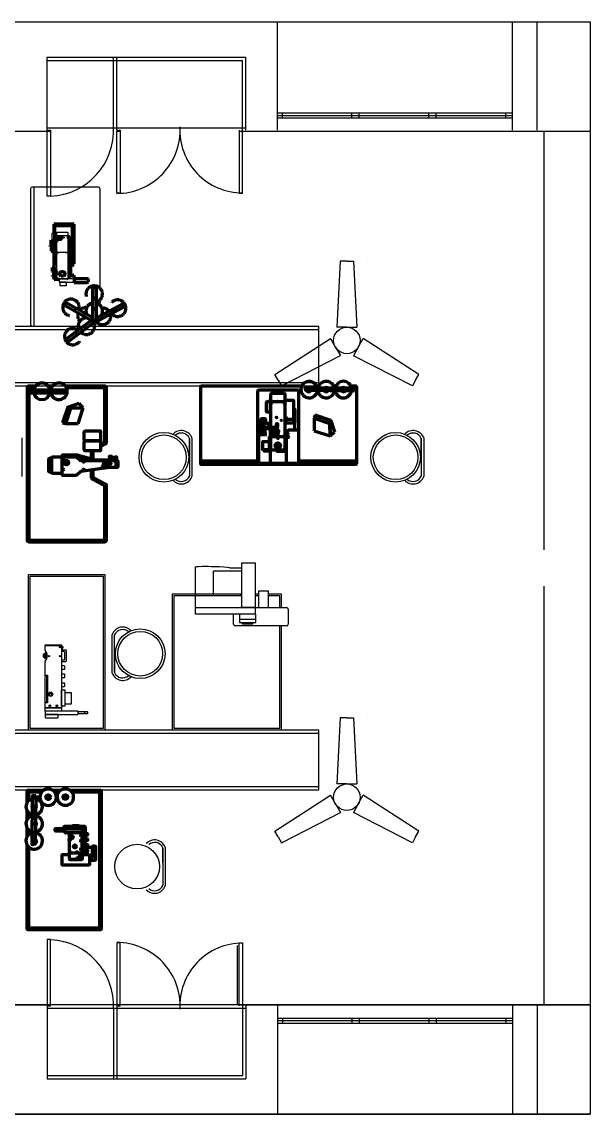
# Model space of a CAD drawing. Header units: inches. Extents: x 9 to 1504, y -309 to 662.
# Drawn here: x 619.5 to 791.2, y -309.1 to 20.9 of the extents above; entities that cross this region are included whole.
import ezdxf

# ---------------------------------------------------------------- set-up
doc = ezdxf.new("R2010")
doc.units = ezdxf.units.IN
doc.header["$MEASUREMENT"] = 0
doc.linetypes.add('ACAD_ISO02W100', pattern=[15, 12, -3])
for name, color, linetype in [('center table', 30, 'Continuous'), ('chairs', 100, 'Continuous'), ('fans', 210, 'Continuous'), ('machines', 21, 'Continuous'), ('outer wall', 10, 'Continuous')]:
    doc.layers.add(name, color=color, linetype=linetype)

# ---------------------------------------------------------------- blocks, each defined once
blk = doc.blocks.new('new block')
at = {"layer": 'machines'}
for p, q in [((277.31, 1505.91), (277.31, 1521.91)), ((277.81, 1522.41), (282.31, 1522.41)), ((282.81, 1521.91), (282.81, 1506.41)), ((263.81, 1512.4), (277.31, 1512.4)), ((263.81, 1508.4), (263.81, 1512.4)), ((277.31, 1512.4), (277.31, 1508.4)), ((279.31, 1512.63), (279.31, 1507.63)), ((281.81, 1512.63), (279.31, 1512.63)), ((280.81, 1507.63), (280.81, 1512.63)), ((281.81, 1507.63), (281.81, 1512.63)), ((277.31, 1508.4), (263.81, 1508.4)), ((265.39, 1508.4), (265.39, 1504.9)), ((266.32, 1508.4), (266.32, 1499.85)), ((273.2, 1508.4), (273.2, 1508.4)), ((273.2, 1508.4), (273.7, 1507.9)), ((273.7, 1507.9), (273.7, 1499.82)), ((273.7, 1507.9), (273.7, 1507.9)), ((279.31, 1507.63), (281.81, 1507.63)), ((282.31, 1505.91), (279.31, 1505.91)), ((273.7, 1499.85), (266.32, 1499.85)), ((277.31, 1494.4), (264.95, 1494.4))]:
    blk.add_line(p, q, dxfattribs=at)
for points in [[(272.31, 1516.41), (272.31, 1513.41), (277.31, 1513.41), (277.31, 1516.41)], [(279.31, 1512.4), (279.31, 1494.4), (277.31, 1494.4), (277.31, 1512.4)], [(281.81, 1511.63), (282.31, 1511.63), (282.31, 1508.63), (281.81, 1508.63)]]:
    blk.add_lwpolyline(points, close=True, dxfattribs=at)
for centre, start, end in [((277.81, 1521.91), 90, 180), ((282.31, 1521.91), 0, 90), ((282.31, 1506.41), 270, 0)]:
    blk.add_arc(centre, 0.5, start, end, dxfattribs=at)
blk.add_ellipse((265.55, 1495.68), major_axis=(0.12, -9.34), ratio=0.066477, start_param=3.20336, end_param=4.842634, dxfattribs=at)
blk = doc.blocks.new('*U30')
at = {"layer": 'fans'}
for p, q in [((-3.57, 10), (-4.57, -10)), ((-1.57, 10), (-3.57, 10)), ((-1.57, 10), (-1.57, 10)), ((-1.57, 10), (-1.57, 10)), ((-1.57, 10), (-1.57, 10)), ((-1.57, 10), (-1.57, 10)), ((-1.57, 10), (0.43, 10)), ((0.43, 10), (1.43, -10)), ((4.57, 10), (4.57, 10)), ((-1.57, -10), (-4.57, -10)), ((-1.57, -10), (1.43, -10))]:
    blk.add_line(p, q, dxfattribs=at)
blk = doc.blocks.new('*U31')
at = {"layer": 'fans', "color": 0, "linetype": 'ByBlock', "lineweight": -2, "transparency": 16777216}
blk.add_blockref('*U30', (1152.58, 51.52), dxfattribs=at)
for p, rotation in [((1138.1, 31.88), 120), ((1162.34, 29.16), 239.9999999999999)]:
    blk.add_blockref('*U30', p, dxfattribs=dict(at, rotation=rotation))
blk = doc.blocks.new('*U32')
at = {"layer": 'fans'}
for p, q in [((-3.57, 10), (-4.57, -10)), ((-1.57, 10), (-3.57, 10)), ((-1.57, 10), (-1.57, 10)), ((-1.57, 10), (-1.57, 10)), ((-1.57, 10), (-1.57, 10)), ((-1.57, 10), (-1.57, 10)), ((-1.57, 10), (0.43, 10)), ((0.43, 10), (1.43, -10)), ((4.57, 10), (4.57, 10)), ((-1.57, -10), (-4.57, -10)), ((-1.57, -10), (1.43, -10))]:
    blk.add_line(p, q, dxfattribs=at)
blk = doc.blocks.new('*U33')
at = {"layer": 'fans', "color": 0, "linetype": 'ByBlock', "lineweight": -2, "transparency": 16777216}
blk.add_blockref('*U32', (1152.58, 51.52), dxfattribs=at)
for p, rotation in [((1138.1, 31.88), 120), ((1162.34, 29.16), 239.9999999999999)]:
    blk.add_blockref('*U32', p, dxfattribs=dict(at, rotation=rotation))

msp = doc.modelspace()

# ---------------------------------------------------------------- linework, layer by layer
at = {"layer": 'center table'}
for p, q in [((709.19, -71.06), (136.19, -71.06)), ((709.19, -72.06), (136.19, -72.06)), ((709.19, -89.06), (709.19, -71.06)), ((136.19, -88.06), (709.19, -88.06)), ((136.19, -89.06), (709.19, -89.06)), ((709.19, -193.06), (136.19, -193.06)), ((709.19, -194.06), (136.19, -194.06)), ((709.19, -211.06), (709.19, -193.06)), ((136.19, -210.06), (709.19, -210.06)), ((136.19, -211.06), (709.19, -211.06))]:
    msp.add_line(p, q, dxfattribs=at)
at = {"layer": 'chairs', "linetype": 'ByBlock'}
for p, q in [((619.5, -104.76), (619.5, -116.44)), ((670.14, -109.32), (670.14, -104.9)), ((670.14, -104.9), (670.14, -116.29)), ((670.82, -104.76), (670.82, -116.44)), ((740.18, -109.32), (740.18, -104.9)), ((740.18, -104.9), (740.18, -116.29)), ((740.93, -104.76), (740.93, -116.44)), ((646.77, -175.8), (646.77, -164.12)), ((647.52, -175.65), (647.52, -164.27)), ((647.52, -171.24), (647.52, -175.65)), ((662.07, -233), (662.07, -228.58)), ((662.07, -228.58), (662.07, -239.97)), ((662.82, -228.43), (662.82, -240.11))]:
    msp.add_line(p, q, dxfattribs=at)
for centre, radius in [((662.4, -110.6), 7.5), ((662.4, -110.6), 6.75), ((732.43, -110.6), 7.5), ((732.43, -110.6), 6.75), ((655.26, -169.96), 7.5), ((655.26, -169.96), 6.75), ((654.33, -234.27), 6.75)]:
    msp.add_circle(centre, radius, dxfattribs=at)
for centre, radius, start, end in [((667.68, -105.97), 3.44, 20.7105, 136.9661), ((667.68, -105.97), 2.69, 23.4599, 131.5905), ((737.71, -105.97), 3.44, 20.7105, 136.9661), ((737.71, -105.97), 2.69, 23.4599, 131.5905), ((667.68, -115.22), 3.44, 223.0339, 339.2895), ((667.68, -115.22), 2.69, 228.4095, 336.5401), ((737.71, -115.22), 3.44, 223.0339, 339.2895), ((737.71, -115.22), 2.69, 228.4095, 336.5401), ((649.98, -165.34), 3.44, 43.0339, 159.2895), ((649.98, -165.34), 2.69, 48.4095, 156.5401), ((649.98, -174.58), 3.44, 200.7105, 316.9661), ((649.98, -174.58), 2.69, 203.4599, 311.5905), ((659.61, -229.65), 3.44, 20.7105, 136.9661), ((659.61, -229.65), 2.69, 23.4599, 131.5905), ((659.61, -238.9), 3.44, 223.0339, 339.2895), ((659.61, -238.9), 2.69, 228.4095, 336.5401)]:
    msp.add_arc(centre, radius, start, end, dxfattribs=at)
at = {"layer": 'fans'}
for p, q in [((714.97, -216.23), (714.84, -216.36)), ((720.67, -215.97), (720.74, -216.04))]:
    msp.add_line(p, q, dxfattribs=at)
for centre in [(717.69, -75.31), (717.69, -213.31)]:
    msp.add_circle(centre, 4, dxfattribs=at)
at = {"layer": 'machines'}
for p, q in [((622.11, -29.49), (622.11, -70.49)), ((642.61, -28.99), (622.61, -28.99)), ((623.11, -28.99), (623.11, -70.99)), ((643.11, -59.5), (643.11, -29.49)), ((629.98, -42.82), (629.98, -44.27)), ((633.38, -42.72), (630.08, -42.72)), ((628.39, -46.74), (628.39, -45.03)), ((628.39, -45.03), (629.39, -45.03)), ((628.39, -45.13), (629.39, -45.13)), ((629.39, -45.03), (629.39, -48.53)), ((629.98, -43.42), (629.98, -43.9)), ((633.48, -43.72), (629.98, -43.72)), ((629.98, -43.84), (629.98, -44.27)), ((629.98, -44.32), (629.98, -56.62)), ((629.98, -44.32), (629.98, -44.42)), ((631.4, -44.59), (629.98, -44.59)), ((629.98, -44.59), (631.26, -44.59)), ((629.98, -44.75), (631.14, -44.75)), ((631.14, -44.91), (629.98, -44.91)), ((629.98, -45.06), (631.4, -45.06)), ((631.14, -44.75), (631.14, -44.91)), ((633.48, -56.72), (633.48, -44.35)), ((633.59, -44.74), (633.59, -55.52)), ((633.69, -44.74), (633.69, -55.52)), ((633.79, -44.74), (633.79, -55.52)), ((628.39, -48.3), (628.39, -46.82)), ((629.39, -48.18), (628.39, -48.18)), ((633.48, -48.72), (629.98, -48.72)), ((630.08, -56.72), (633.48, -56.72)), ((643.11, -64.65), (643.11, -63.05)), ((622.61, -70.99), (636.51, -70.99)), ((641.51, -70.99), (642.61, -70.99)), ((643.11, -70.49), (643.11, -70.39)), ((697.94, -151.93), (694, -151.93)), ((697.44, -152.43), (694, -152.43)), ((697.44, -156.04), (697.44, -152.43)), ((697.94, -156.04), (697.94, -151.93)), ((631.5, -167.5), (626.53, -167.5)), ((631.53, -167.6), (626.53, -167.6)), ((631.78, -167.82), (631.51, -167.82)), ((631.98, -168.11), (631.98, -168.02)), ((626.08, -170.2), (625.97, -170.2)), ((625.97, -170.2), (625.97, -170.87)), ((625.97, -170.87), (626.08, -170.87)), ((626.24, -170.07), (626.09, -170.07)), ((626.09, -170.07), (626.09, -171.04)), ((626.09, -171.04), (626.24, -171.04)), ((626.46, -169.96), (626.24, -169.96)), ((626.24, -169.96), (626.24, -171.17)), ((626.24, -171.17), (626.47, -171.17)), ((627.04, -169.83), (626.47, -169.83)), ((626.47, -169.83), (626.47, -171.31)), ((626.47, -171.31), (627.08, -171.31)), ((626.52, -168.85), (626.52, -168.99)), ((626.52, -168.99), (626.52, -168.99)), ((626.67, -169.84), (626.67, -171.31)), ((631.51, -168.31), (631.78, -168.31)), ((632.75, -168.83), (631.51, -168.83)), ((632.27, -169.31), (631.51, -169.31)), ((632.47, -171.61), (632.47, -169.51)), ((632.95, -172.11), (632.95, -169.03)), ((631.52, -171.81), (632.27, -171.81)), ((631.53, -172.31), (632.75, -172.31)), ((626.53, -176.44), (626.9, -176.44)), ((626.89, -176.45), (627.23, -176.45)), ((626.9, -176.44), (626.9, -184.81)), ((627.23, -176.45), (627.23, -184.82)), ((626.9, -184.81), (626.52, -184.81)), ((627.23, -184.82), (626.61, -184.82)), ((684.69, -276.06), (684.69, -258.06))]:
    msp.add_line(p, q, dxfattribs=at)
at = {"layer": 'machines', "linetype": 'ACAD_ISO02W100', "lineweight": 100}
for p, q in [((629.57, -45.56), (629.57, -45.27)), ((629.58, -45.26), (629.98, -45.26)), ((629.98, -45.57), (629.58, -45.57)), ((633.99, -44.68), (633.99, -55.77)), ((628.75, -53.32), (629.15, -53.25)), ((628.75, -53.34), (629.15, -53.28)), ((628.75, -53.37), (629.15, -53.3)), ((628.75, -53.56), (628.75, -53.32)), ((628.75, -53.39), (629.15, -53.32)), ((628.75, -53.41), (629.15, -53.34)), ((628.75, -53.43), (629.15, -53.36)), ((628.75, -53.44), (629.15, -53.39)), ((629.15, -53.44), (628.75, -53.44)), ((628.75, -53.44), (629.15, -53.44)), ((628.75, -53.44), (629.15, -53.49)), ((629.15, -53.52), (628.75, -53.46)), ((629.15, -53.54), (628.75, -53.48)), ((629.15, -53.56), (628.75, -53.5)), ((629.15, -53.58), (628.75, -53.52)), ((629.15, -53.62), (628.75, -53.56)), ((628.75, -53.7), (629.15, -53.63)), ((628.75, -53.72), (629.15, -53.65)), ((628.75, -53.74), (629.15, -53.67)), ((628.75, -53.76), (629.15, -53.69)), ((628.75, -53.93), (628.75, -53.7)), ((628.75, -53.78), (629.15, -53.71)), ((628.75, -53.8), (629.15, -53.73)), ((628.75, -53.81), (629.15, -53.76)), ((629.15, -53.81), (628.75, -53.81)), ((628.75, -53.81), (629.15, -53.81)), ((628.75, -53.81), (629.15, -53.86)), ((629.15, -53.89), (628.75, -53.83)), ((629.15, -53.91), (628.75, -53.85)), ((629.15, -53.93), (628.75, -53.87)), ((629.15, -53.96), (628.75, -53.89)), ((629.15, -54), (628.75, -53.93)), ((628.75, -54.07), (629.15, -54)), ((628.75, -54.09), (629.15, -54.02)), ((628.75, -54.11), (629.15, -54.04)), ((628.75, -54.13), (629.15, -54.06)), ((628.75, -54.3), (628.75, -54.07)), ((628.75, -54.15), (629.15, -54.08)), ((628.75, -54.17), (629.15, -54.1)), ((628.75, -54.19), (629.15, -54.14)), ((629.15, -54.19), (628.75, -54.19)), ((628.75, -54.19), (629.15, -54.19)), ((628.75, -54.19), (629.15, -54.23)), ((629.15, -54.27), (628.75, -54.2)), ((629.15, -54.29), (628.75, -54.22)), ((629.15, -54.31), (628.75, -54.24)), ((629.15, -54.33), (628.75, -54.26)), ((629.15, -54.37), (628.75, -54.3)), ((628.75, -54.45), (629.15, -54.38)), ((628.75, -54.47), (629.15, -54.4)), ((628.75, -54.49), (629.15, -54.42)), ((628.75, -54.51), (629.15, -54.44)), ((628.75, -54.68), (628.75, -54.45)), ((628.75, -54.53), (629.15, -54.46)), ((628.75, -54.55), (629.15, -54.48)), ((628.75, -54.57), (629.15, -54.52)), ((629.15, -54.57), (628.75, -54.57)), ((628.75, -54.57), (629.15, -54.57)), ((628.75, -54.57), (629.15, -54.61)), ((629.15, -54.65), (628.75, -54.58)), ((629.15, -54.67), (628.75, -54.6)), ((629.15, -54.69), (628.75, -54.62)), ((629.15, -54.71), (628.75, -54.64)), ((629.15, -54.75), (628.75, -54.68)), ((628.75, -55.68), (629.15, -55.61)), ((628.75, -55.7), (629.15, -55.63)), ((628.75, -55.72), (629.15, -55.65)), ((628.75, -55.74), (629.15, -55.67)), ((628.75, -55.91), (628.75, -55.68)), ((628.75, -55.76), (629.15, -55.69)), ((628.75, -55.78), (629.15, -55.71)), ((628.75, -55.79), (629.15, -55.75)), ((629.15, -55.79), (628.75, -55.79)), ((628.75, -55.79), (629.15, -55.79)), ((628.75, -55.79), (629.15, -55.84)), ((629.15, -55.88), (628.75, -55.81)), ((629.15, -55.9), (628.75, -55.83)), ((629.15, -55.92), (628.75, -55.85)), ((629.15, -55.94), (628.75, -55.87)), ((629.15, -55.98), (628.75, -55.91)), ((629.15, -53.6), (628.76, -53.54)), ((629.15, -53.98), (628.76, -53.91)), ((629.15, -54.35), (628.76, -54.28)), ((629.15, -54.73), (628.76, -54.66)), ((629.15, -55.96), (628.76, -55.89)), ((629.15, -53.25), (629.15, -53.62)), ((629.15, -53.63), (629.15, -54)), ((629.15, -54), (629.15, -54.37)), ((629.15, -54.38), (629.15, -54.75)), ((629.15, -55.61), (629.15, -55.98)), ((629.64, -53.22), (629.64, -56.01))]:
    msp.add_line(p, q, dxfattribs=at)
at = {"layer": 'machines', "linetype": 'ByBlock', "lineweight": 100}
for p, q in [((621.56, -90.13), (621.56, -135.13)), ((623.3, -89.63), (622.06, -89.63)), ((628.46, -89.63), (627.81, -89.63)), ((644.06, -89.63), (633, -89.63)), ((644.56, -105.82), (644.56, -90.13)), ((673.43, -89.27), (673.43, -112.57)), ((704.01, -89.17), (673.53, -89.17)), ((690.72, -90.63), (690.72, -100.38)), ((702.97, -90.38), (690.97, -90.38)), ((694.6, -91.62), (694.6, -108.12)), ((698.85, -91.37), (694.85, -91.37)), ((699.1, -108.12), (699.1, -91.62)), ((703.22, -102.63), (703.22, -90.63)), ((709.17, -89.17), (708.6, -89.17)), ((714.33, -89.17), (713.75, -89.17)), ((720.58, -89.17), (718.94, -89.17)), ((720.68, -112.57), (720.68, -89.27)), ((633.35, -95.44), (636.78, -94.3)), ((638.03, -95.63), (634.3, -95.75)), ((634.3, -95.75), (638.03, -95.63)), ((636.49, -100.44), (638.03, -95.63)), ((638.03, -95.63), (636.78, -94.3)), ((699.1, -93.87), (694.6, -93.87)), ((708.13, -97.88), (707.83, -98.83)), ((707.83, -98.83), (707.83, -102.59)), ((631.78, -100.15), (632.74, -100.44)), ((632.74, -100.44), (636.49, -100.44)), ((694.6, -100.38), (690.72, -100.38)), ((690.72, -100.38), (690.72, -101.91)), ((690.72, -101.91), (690.72, -112.28)), ((690.97, -102.01), (690.97, -112.38)), ((691.07, -101.91), (691.72, -101.92)), ((692.57, -101.94), (694.47, -101.94)), ((694.47, -100.38), (694.47, -104.58)), ((695.44, -102), (695.44, -104.26)), ((696.12, -102), (695.45, -102)), ((696.12, -104.26), (696.12, -102)), ((699.1, -99.12), (701.6, -99.14)), ((701.85, -100.18), (701.85, -102.38)), ((712.64, -104.12), (712.52, -100.39)), ((712.52, -100.39), (712.64, -104.12)), ((712.84, -99.45), (713.97, -102.87)), ((694.6, -104.37), (699.1, -104.37)), ((695.18, -104.02), (695.1, -104.02)), ((695.18, -104.15), (695.1, -104.15)), ((695.19, -104.27), (695.21, -104.27)), ((695.44, -104.02), (695.22, -104.02)), ((695.44, -104.15), (695.22, -104.15)), ((695.45, -104.27), (695.78, -104.27)), ((695.45, -104.27), (696.12, -104.27)), ((696.35, -102.44), (696.35, -103.1)), ((696.96, -102.53), (696.35, -102.53)), ((696.96, -102.63), (696.35, -102.63)), ((696.96, -102.73), (696.35, -102.73)), ((696.96, -102.83), (696.35, -102.83)), ((696.96, -102.93), (696.35, -102.93)), ((696.96, -103.03), (696.35, -103.03)), ((696.95, -102.43), (696.36, -102.43)), ((696.36, -103.11), (696.95, -103.11)), ((696.96, -103.1), (696.96, -102.44)), ((699.47, -112.38), (699.47, -103.48)), ((699.59, -103.38), (699.57, -103.38)), ((699.84, -103.13), (699.84, -102.63)), ((702.97, -102.38), (700.09, -102.38)), ((703.22, -112.28), (703.22, -102.63)), ((707.83, -102.59), (712.64, -104.12)), ((712.64, -104.12), (713.97, -102.87)), ((640.56, -111.02), (640.56, -108.66)), ((641.06, -111.15), (641.06, -108.66)), ((643.28, -106.76), (644.28, -106.26)), ((694.01, -105.87), (694.01, -106.27)), ((694.01, -106.27), (694.26, -106.27)), ((694.6, -108.18), (694.26, -108.18)), ((694.47, -108.18), (694.47, -112.38)), ((694.85, -108.37), (698.85, -108.37)), ((696.62, -108.78), (698.89, -108.78)), ((631.56, -110.48), (635.99, -110.48)), ((635.99, -110.48), (637.32, -111.63)), ((636.49, -109.98), (641.86, -111.36)), ((636.66, -111.06), (640.69, -111.06)), ((638.67, -111.63), (638.67, -111.36)), ((638.67, -111.36), (646, -111.36)), ((646, -111.36), (645.97, -111.63)), ((645.97, -113.62), (645.97, -111.63)), ((646.03, -110.62), (646.03, -110.31)), ((646.09, -110.62), (646.09, -110.31)), ((646.14, -110.62), (646.14, -110.31)), ((646.2, -110.62), (646.2, -110.31)), ((646.26, -110.62), (646.26, -110.31)), ((646.33, -110.62), (646.33, -110.31)), ((646.38, -110.62), (646.38, -110.31)), ((646.43, -110.62), (646.43, -110.31)), ((646.49, -110.62), (646.49, -110.31)), ((673.43, -111.67), (690.72, -111.67)), ((703.22, -111.67), (720.68, -111.67)), ((635.99, -115.98), (637.32, -114.84)), ((637.32, -114.84), (645.97, -113.62)), ((640.56, -116.82), (640.56, -114.39)), ((641.06, -116.51), (641.06, -114.31)), ((643.91, -113.32), (644.01, -113.32)), ((673.53, -112.67), (720.58, -112.67)), ((690.82, -112.38), (703.12, -112.38)), ((644.28, -118.99), (640.83, -117.26)), ((644.56, -135.13), (644.56, -119.43)), ((622.06, -135.63), (644.06, -135.63)), ((630.14, -213.42), (630.14, -213.22)), ((632.52, -223.86), (632.52, -223.11)), ((632.77, -222.86), (637.53, -222.86)), ((637.78, -224.11), (632.77, -224.11)), ((637.78, -224.11), (633.78, -224.11)), ((633.78, -224.11), (633.78, -231.86)), ((634.94, -222.26), (636.63, -222.26)), ((634.94, -222.46), (634.94, -222.26)), ((634.94, -222.46), (636.63, -222.46)), ((635.06, -222.45), (635.06, -222.25)), ((635.2, -222.46), (635.2, -222.26)), ((635.35, -222.46), (635.35, -222.26)), ((635.51, -222.46), (635.51, -222.26)), ((635.64, -222.46), (635.64, -222.26)), ((635.79, -222.45), (635.79, -222.25)), ((635.93, -222.45), (635.93, -222.25)), ((636.05, -222.45), (636.05, -222.25)), ((636.18, -222.45), (636.18, -222.25)), ((636.32, -222.45), (636.32, -222.25)), ((636.45, -222.45), (636.45, -222.25)), ((636.56, -222.45), (636.56, -222.25)), ((637.68, -223.11), (637.68, -224.11)), ((637.68, -232.01), (637.68, -224.11)), ((637.78, -223.11), (637.78, -224.11)), ((637.78, -231.86), (637.78, -224.11)), ((638.58, -223.33), (638.58, -223.68)), ((638.58, -223.68), (638.58, -224.18)), ((638.65, -224.87), (638.65, -224.18)), ((638.75, -224.87), (638.75, -224.18)), ((638.75, -224.36), (639.35, -224.36)), ((638.58, -225.8), (638.58, -224.87)), ((638.65, -226.5), (638.65, -225.8)), ((638.65, -228.24), (638.65, -227.55)), ((638.75, -224.47), (639.35, -224.47)), ((638.75, -224.57), (639.35, -224.57)), ((638.75, -224.68), (639.35, -224.68)), ((638.75, -226.5), (638.75, -225.8)), ((638.75, -225.99), (639.35, -225.99)), ((638.75, -226.08), (639.35, -226.08)), ((638.75, -226.16), (639.35, -226.16)), ((638.75, -226.24), (639.35, -226.24)), ((638.75, -226.33), (639.35, -226.33)), ((638.75, -228.24), (638.75, -227.55)), ((633.78, -230.11), (637.78, -230.11)), ((638.65, -229.87), (638.65, -229.17)), ((638.75, -227.72), (639.35, -227.72)), ((638.75, -227.81), (639.35, -227.81)), ((638.75, -227.89), (639.35, -227.89)), ((638.75, -227.98), (639.35, -227.98)), ((638.75, -228.07), (639.35, -228.07)), ((638.75, -229.87), (638.75, -229.17)), ((638.75, -229.31), (639.35, -229.31)), ((638.75, -229.4), (639.35, -229.4)), ((638.75, -229.5), (639.35, -229.5)), ((638.75, -229.59), (639.35, -229.59)), ((638.75, -229.69), (639.35, -229.69)), ((633.83, -232.01), (637.73, -232.01)), ((634.03, -232.11), (637.53, -232.11))]:
    msp.add_line(p, q, dxfattribs=at)
at = {"layer": 'machines'}
for points in [[(629.39, -42.89), (629.39, -44.89), (628.74, -44.89, -0.414214), (628.64, -44.79), (628.64, -42.99, -0.414214), (628.74, -42.89)], [(633.48, -44.35), (633.48, -44.74), (633.89, -44.74, 0.414214), (633.9, -44.73), (633.9, -44.36, 0.414214), (633.89, -44.35)], [(633.48, -55.52), (633.48, -56.45), (633.8, -56.45, 0.414214), (633.9, -56.35), (633.9, -55.62, 0.414214), (633.8, -55.52)], [(630.76, -56.72), (630.76, -57.62, 0.414214), (630.86, -57.72), (635.31, -57.72), (635.31, -56.72)], [(630.98, -57.72), (630.98, -58.62, 0.414214), (631.08, -58.72), (632.88, -58.72, 0.414214), (632.98, -58.62), (632.98, -57.72)], [(631.52, -173.65), (631.52, -174.65), (632.32, -174.65, 0.414214), (632.52, -174.45), (632.52, -173.85, 0.414214), (632.32, -173.65)], [(631.52, -176.13), (631.52, -177.13), (632.32, -177.13, 0.414214), (632.52, -176.93), (632.52, -176.33, 0.414214), (632.32, -176.13)], [(631.52, -178.81), (631.52, -179.81), (632.32, -179.81, 0.414214), (632.52, -179.61), (632.52, -179.01, 0.414214), (632.32, -178.81)], [(631.52, -185.84), (631.52, -180.84), (632.32, -180.84, -0.414214), (632.52, -181.04), (632.52, -185.64, -0.414214), (632.32, -185.84)], [(632.52, -181.73), (632.52, -185.13), (634.32, -185.13, 0.414214), (634.52, -184.93), (634.52, -181.93, 0.414214), (634.32, -181.73)], [(626.52, -187.3), (626.52, -188.3), (636.32, -188.3, 0.414214), (636.52, -188.1), (636.52, -187.5, 0.414214), (636.32, -187.3)], [(638.48, -187.54), (638.48, -187.99), (639.28, -187.99, 0.414214), (639.48, -187.79), (639.48, -187.74, 0.414214), (639.28, -187.54)], [(626.52, -188.3), (626.52, -189.1, 0.414214), (626.72, -189.3), (630.32, -189.3, 0.414214), (630.52, -189.1), (630.52, -188.3)]]:
    msp.add_lwpolyline(points, format="xyb", close=True, dxfattribs=at)
at = {"layer": 'machines', "linetype": 'ACAD_ISO02W100', "lineweight": 100}
for points in [[(629.26, -42.89), (629.26, -40.2, -0.414214), (629.36, -40.1), (635.11, -40.1, -0.414214), (635.21, -40.2), (635.21, -52.46, -0.414214), (635.11, -52.56), (634.25, -52.56, 0.414214), (634.15, -52.66), (634.15, -55.48, 0.414214), (634.25, -55.58), (635.11, -55.58, -0.414214), (635.21, -55.68), (635.21, -56.65, 0.414214), (635.22, -56.66), (635.31, -56.66)], [(633.79, -52.2), (634.71, -52.2, 0.414214), (634.81, -52.1), (634.81, -40.8, 0.414214), (634.71, -40.7), (629.49, -40.7, 0.414214), (629.39, -40.8), (629.39, -52.1, 0.414214), (629.49, -52.2), (629.98, -52.2)], [(627.98, -45.45), (627.83, -45.45, -0.414214), (627.82, -45.44), (627.82, -45.39, -0.414214), (627.83, -45.38), (627.98, -45.38)], [(628.39, -46.74), (628.39, -45.03), (628.38, -45.03, 0.414214), (628.37, -45.04), (628.37, -46.74)], [(628.37, -46.82), (628.37, -48.29, 0.414214), (628.38, -48.3), (629.39, -48.3)], [(630.76, -56.88), (629.36, -56.88, -0.414214), (629.26, -56.78), (629.26, -48.92)], [(639.1, -56.66), (635.31, -56.66), (635.31, -57.68, 0.414214), (635.41, -57.78), (639.1, -57.78)]]:
    msp.add_lwpolyline(points, format="xyb", dxfattribs=at)
at = {"layer": 'machines'}
for points in [[(633.48, -44.35), (633.92, -44.35, 0.414214), (634.02, -44.25), (634.02, -43.94, 0.414214), (633.92, -43.84), (633.49, -43.84, -0.414214), (633.48, -43.83), (633.48, -42.82)], [(626.52, -168.91), (626.52, -167.5, -0.414214), (626.72, -167.3), (631.32, -167.3, -0.414214), (631.52, -167.5), (631.52, -186.3), (626.52, -186.3), (626.52, -172.22)]]:
    msp.add_lwpolyline(points, format="xyb", dxfattribs=at)
at = {"layer": 'machines', "linetype": 'ACAD_ISO02W100', "lineweight": 100}
for points in [[(628.37, -45.04), (628.37, -45.11), (628.36, -45.11), (628.36, -45.04)], [(631.19, -44.27), (631.19, -44.32), (629.53, -44.32), (629.53, -44.27)], [(633.93, -44.46), (633.93, -44.65), (633.97, -44.65), (633.97, -44.46)], [(628.37, -48.2), (628.37, -48.27), (628.36, -48.27), (628.36, -48.2)], [(629.26, -53.24), (629.26, -53.64), (629.15, -53.64), (629.15, -53.24)], [(629.26, -55.59), (629.26, -56), (629.15, -56), (629.15, -55.59)], [(629.64, -53.22), (629.64, -53.66), (629.26, -53.66), (629.26, -53.22)], [(629.64, -55.58), (629.64, -56.01), (629.26, -56.01), (629.26, -55.58)], [(629.64, -54.4), (629.64, -55.58), (629.98, -55.58), (629.98, -54.4)], [(640.91, -69.82), (640.91, -59.32), (641.91, -59.32), (641.91, -69.82)], [(640.91, -69.82), (640.91, -59.32), (641.91, -59.32), (641.91, -69.82)], [(640.91, -69.82), (640.91, -59.32), (641.91, -59.32), (641.91, -69.82)]]:
    msp.add_lwpolyline(points, close=True, dxfattribs=at)
for points in [[(628.59, -48.3), (628.59, -45.03), (628.57, -45.03), (628.57, -48.3)], [(629.26, -45.03), (629.26, -44.89)], [(629.26, -48.18), (629.26, -45.13)], [(628.14, -46.74), (628.57, -46.74), (628.57, -46.82), (628.14, -46.82)], [(629.26, -48.6), (629.26, -48.3)], [(629.26, -53.61), (629.26, -54.02), (629.15, -54.02), (629.15, -53.61)], [(629.26, -53.98), (629.26, -54.39), (629.15, -54.39), (629.15, -53.98)], [(629.26, -54.36), (629.26, -54.77), (629.15, -54.77), (629.15, -54.36)], [(629.64, -53.6), (629.64, -54.03), (629.26, -54.03), (629.26, -53.6)], [(629.64, -53.97), (629.64, -54.4), (629.26, -54.4), (629.26, -53.97)], [(629.64, -54.35), (629.64, -54.78), (629.26, -54.78), (629.26, -54.35)], [(640.42, -69.29), (632.43, -64.74), (632.93, -63.87), (640.91, -68.42)], [(641.91, -68.54), (649.97, -64.26), (650.44, -65.14), (641.17, -70.07), (641.04, -69.82)], [(641.13, -70), (633.58, -75.65), (632.98, -74.85), (640.91, -68.91)], [(641.13, -70), (633.58, -75.65), (632.98, -74.85), (640.91, -68.91)], [(641.13, -70), (633.58, -75.65), (632.98, -74.85), (640.91, -68.91)], [(640.91, -69.59), (640.7, -69.18), (640.91, -69.07)], [(641.91, -68.99), (642.05, -69.07), (641.91, -69.31)], [(641.91, -69.26), (641.99, -69.36), (641.91, -69.41)], [(641.91, -69.26), (641.99, -69.36), (641.91, -69.41)], [(641.91, -69.26), (641.99, -69.36), (641.91, -69.41)], [(640.91, -69.57), (640.9, -69.56)], [(641.36, -69.83), (641.35, -69.82)], [(641.37, -69.82), (641.36, -69.83)], [(641.37, -69.82), (641.36, -69.83)], [(641.37, -69.82), (641.36, -69.83)], [(641.62, -69.82), (641.56, -69.94), (641.49, -69.9)]]:
    msp.add_lwpolyline(points, dxfattribs=at)
for points in [[(629.93, -44.57), (629.55, -44.57, -0.414214), (629.54, -44.56), (629.54, -44.56, -0.414214), (629.55, -44.55), (629.95, -44.55, -0.414214), (629.96, -44.56), (629.96, -45.06), (629.95, -45.06, -0.414214), (629.94, -45.05), (629.94, -44.58, 0.414214)], [(629.98, -45.24), (629.98, -45.59), (629.56, -45.59, -0.414214), (629.55, -45.58), (629.55, -45.25, -0.414214), (629.56, -45.24)], [(629.98, -44.01), (629.98, -44.14), (631.43, -44.14, 0.414214), (631.44, -44.13), (631.44, -44.02, 0.414214), (631.43, -44.01)], [(633.9, -44.4), (633.9, -44.69), (633.92, -44.69, 0.414214), (633.93, -44.68), (633.93, -44.41, 0.414214), (633.92, -44.4)], [(633.97, -44.45), (633.97, -44.67, 0.414214), (633.98, -44.68), (634, -44.68, 0.414214), (634.01, -44.67), (634.01, -44.45, 0.414214), (634, -44.44), (633.98, -44.44, 0.414214)], [(628.14, -46.7), (628.14, -46.86, -0.414214), (628.13, -46.87), (627.99, -46.87, -0.414214), (627.98, -46.86), (627.98, -46.7, -0.414214), (627.99, -46.69), (628.13, -46.69, -0.414214)], [(633.9, -55.77), (633.9, -56.29), (633.97, -56.29, 0.414214), (634.07, -56.19), (634.07, -55.87, 0.414214), (633.97, -55.77)]]:
    msp.add_lwpolyline(points, format="xyb", close=True, dxfattribs=at)
at = {"layer": 'machines'}
for points in [[(631.73, -56.72), (631.73, -56.72), (631.73, -56.72), (631.73, -56.72)], [(644.52, -146), (644.52, -193), (621.52, -193), (621.52, -146)], [(644.02, -146.5), (644.02, -192.5), (622.02, -192.5), (622.02, -146.5)], [(631.52, -186.3), (631.52, -187.3), (626.52, -187.3), (626.52, -186.3)], [(626.52, -187.3), (626.52, -187.3), (626.52, -187.3), (626.52, -187.3)]]:
    msp.add_lwpolyline(points, close=True, dxfattribs=at)
at = {"layer": 'machines', "linetype": 'ByBlock', "lineweight": 100}
for points in [[(623.62, -89.13), (621.56, -89.13, 0.414214), (621.06, -89.63), (621.06, -135.63, 0.414214), (621.56, -136.13), (644.56, -136.13, 0.414214), (645.06, -135.63), (645.06, -119.13, 0.284079), (644.78, -118.68), (641.33, -116.95)], [(643.28, -107.32), (644.78, -106.57, 0.284079), (645.06, -106.13), (645.06, -89.63, 0.414214), (644.56, -89.13), (632.69, -89.13)], [(692, -99.58), (692, -99.29, -0.414214), (692.1, -99.19), (692.15, -99.19, -0.414214), (692.25, -99.29), (692.25, -99.58)], [(692.25, -99.79), (692.25, -100.08, -0.414214), (692.15, -100.18), (692.1, -100.18, -0.414214), (692, -100.08), (692, -99.79)], [(692.69, -99.58), (692.69, -99.29, -0.414214), (692.79, -99.19), (692.84, -99.19, -0.414214), (692.94, -99.29), (692.94, -99.58)], [(692.94, -99.79), (692.94, -100.08, -0.414214), (692.84, -100.18), (692.79, -100.18, -0.414214), (692.69, -100.08), (692.69, -99.79)], [(695.19, -104.27), (695.19, -104.27, -0.414214), (695.18, -104.26), (695.18, -101.54)], [(695.18, -101.57), (695.18, -101.54, -0.414214), (695.19, -101.54), (696.68, -101.54)], [(696.7, -101.54), (696.7, -101.57), (695.22, -101.57, 0.414214), (695.22, -101.57), (695.22, -104.26, -0.414214), (695.21, -104.27)], [(695.29, -102.52, -0.153238), (695.28, -102.51), (695.28, -102.12), (695.33, -102.12), (695.33, -102.44, 0.157756), (695.34, -102.45), (695.38, -102.51, -0.157756), (695.38, -102.52), (695.38, -102.9), (695.33, -102.9), (695.33, -102.59, 0.153238), (695.33, -102.58), (695.29, -102.52)], [(696.68, -101.99), (696.68, -101.99, 0.414214), (696.7, -101.97), (696.7, -101.57), (696.68, -101.57), (696.68, -101.95, -0.414214), (696.66, -101.97), (695.53, -101.97), (695.53, -101.99), (696.68, -101.99)], [(696.7, -101.36), (696.7, -101.34, 0.414214), (696.7, -101.33), (696.47, -101.33, 0.414214), (696.46, -101.34), (696.46, -101.35, 0.414214), (696.47, -101.36), (696.67, -101.36, -0.414214), (696.68, -101.36), (696.68, -101.54)], [(692.06, -103.87), (691.82, -103.87, -0.414214), (691.72, -103.77), (691.72, -102.86, 0.414214), (691.7, -102.84), (691.69, -102.84, -0.414214), (691.67, -102.82), (691.67, -102.66, -0.414214), (691.69, -102.64), (691.87, -102.64, -0.374096), (691.89, -102.66), (692.02, -103.61)], [(693.06, -103.87), (692.82, -103.87, -0.414214), (692.72, -103.77), (692.72, -102.86, 0.414214), (692.7, -102.84), (692.69, -102.84, -0.414214), (692.67, -102.82), (692.67, -102.66, -0.414214), (692.69, -102.64), (692.88, -102.64, -0.374096), (692.89, -102.66), (693.03, -103.61)], [(696.91, -106.79), (697.07, -106.79, -0.414214), (697.17, -106.89), (697.17, -107.29, -0.414214), (697.07, -107.39), (696.65, -107.39, -0.414214), (696.55, -107.29), (696.55, -106.89, -0.414214), (696.65, -106.79), (696.81, -106.79)], [(636.49, -109.98), (631.81, -109.98, 0.414214), (631.56, -110.23), (631.56, -115.73, 0.414214), (631.81, -115.98), (635.99, -115.98)], [(645.97, -113.62), (648.31, -113.62, 0.414214), (648.56, -113.37), (648.56, -111.88, 0.414214), (648.31, -111.63), (637.32, -111.63)], [(626.03, -211.24), (621.3, -211.24, 0.414214), (621.05, -211.49), (621.05, -214.93)], [(621.05, -227.71), (621.05, -252.99, 0.414214), (621.3, -253.24), (643.3, -253.24, 0.414214), (643.55, -252.99), (643.55, -211.49, 0.414214), (643.3, -211.24), (634.11, -211.24)], [(625.5, -211.74), (621.8, -211.74, 0.414214), (621.55, -211.99), (621.55, -214.31)], [(621.55, -228.34), (621.55, -252.49, 0.414214), (621.8, -252.74), (642.8, -252.74, 0.414214), (643.05, -252.49), (643.05, -211.99, 0.414214), (642.8, -211.74), (634.62, -211.74)], [(632.52, -223.52), (629.77, -223.52, -0.414214), (629.52, -223.27), (629.52, -223.03, -0.414214), (629.77, -222.78), (631.98, -222.78)], [(632.23, -222.53), (632.23, -222.3, -0.414214), (632.48, -222.05), (634.94, -222.05)], [(636.63, -222.05), (638.33, -222.05, -0.414214), (638.58, -222.3), (638.58, -223.33)], [(640.03, -231.47), (640.03, -230.99, 0.414214), (639.78, -230.74), (637.78, -230.74), (637.78, -226.89)], [(633.78, -230.74), (631.78, -230.74, 0.414214), (631.53, -230.99), (631.53, -233.49, 0.414214), (631.78, -233.74), (639.78, -233.74, 0.414214), (640.03, -233.49), (640.03, -230.99)], [(638.61, -228.24, 0.28142), (638.83, -228.38), (640.85, -228.38)], [(640.03, -231.58), (640.6, -231.58, 0.414214), (640.85, -231.33), (640.85, -228.23, -0.414214), (641.1, -227.98), (641.47, -227.98, -0.414214), (641.72, -228.23), (641.72, -229)], [(641.72, -229), (641.72, -232.19, -0.414214), (641.47, -232.44), (640.03, -232.44)]]:
    msp.add_lwpolyline(points, format="xyb", dxfattribs=at)
for points in [[(622.19, -90.24), (632.69, -90.24), (632.69, -91.24), (622.19, -91.24)], [(720, -90.61), (705.28, -90.48), (705.06, -89.57), (720, -89.61)], [(692.57, -101.47), (694.35, -101.47), (694.35, -101.94), (692.57, -101.94)], [(694.05, -101.29), (694.13, -101.29), (694.13, -100.64), (694.05, -100.64)], [(694.13, -101.19), (694.26, -101.19), (694.26, -100.96), (694.13, -100.96)], [(694.35, -101.94), (694.43, -101.94), (694.43, -101.29), (694.35, -101.29)], [(694.6, -104.58), (694.24, -104.58), (694.24, -106.18), (694.6, -106.18)], [(696.3, -103.42), (696.75, -103.42), (696.75, -103.66), (696.3, -103.66)], [(692.7, -108.65), (693.92, -108.65), (693.92, -108.74), (692.7, -108.74)], [(692.75, -108.37), (693.86, -108.37), (693.86, -108.46), (692.75, -108.46)], [(692.75, -108.46), (693.86, -108.46), (693.82, -108.53), (692.79, -108.53)], [(692.79, -108.53), (693.82, -108.53), (693.82, -108.65), (692.79, -108.65)], [(696.62, -108.37), (698.89, -108.37), (698.89, -108.89), (696.62, -108.89)], [(646.59, -111.55), (646.59, -111.47), (645.87, -111.47), (645.87, -111.55)], [(645.98, -110.62), (645.98, -110.31), (646.55, -110.31), (646.55, -110.62)], [(645.99, -111.47), (646.14, -110.62), (646.31, -110.62), (646.48, -111.47)], [(646.06, -111.63), (646.06, -111.55), (646.44, -111.55), (646.44, -111.63)], [(647.22, -111.55), (647.22, -111.47), (646.5, -111.47), (646.5, -111.55)], [(646.54, -110.8), (646.54, -110.72), (647.21, -110.72), (647.21, -110.8)], [(646.59, -111.47), (646.75, -110.8), (647.03, -110.8), (647.14, -111.47)], [(646.69, -111.63), (646.69, -111.55), (647.07, -111.55), (647.07, -111.63)], [(646.75, -110.72), (646.75, -110.59), (647.03, -110.59), (647.03, -110.72)], [(647.65, -110.76), (647.65, -110.46), (648.1, -110.46), (648.1, -110.76)], [(647.65, -112.19), (647.65, -110.76), (648.1, -110.76), (648.1, -112.19)], [(643.91, -113.46), (643.91, -113.18), (645.64, -113.27), (645.64, -113.37)], [(643.94, -113.46), (643.94, -113.49), (644, -113.49), (644, -113.46)], [(623.68, -212.8), (623.56, -227.52), (622.64, -227.74), (622.68, -212.8)], [(638.75, -224.78), (638.75, -224.25), (639.35, -224.25), (639.35, -224.78)], [(638.75, -226.42), (638.75, -225.89), (639.35, -225.89), (639.35, -226.42)], [(638.75, -228.15), (638.75, -227.63), (639.35, -227.63), (639.35, -228.15)], [(637.78, -229.87), (637.78, -229.87), (637.8, -229.87), (637.8, -229.87)], [(638.75, -229.77), (638.75, -229.25), (639.35, -229.25), (639.35, -229.77)]]:
    msp.add_lwpolyline(points, close=True, dxfattribs=at)
for points in [[(628.77, -89.13), (627.49, -89.13)], [(632.74, -100.44), (634.3, -95.75), (633.35, -95.44), (631.78, -100.15)], [(707.83, -98.83), (712.52, -100.39), (712.84, -99.45), (708.13, -97.88)], [(694.35, -100.64), (694.26, -100.64), (694.26, -101.29), (694.35, -101.29), (694.35, -100.73)], [(694.26, -100.73), (694.26, -100.64), (694.47, -100.64), (694.47, -100.73), (694.35, -100.73)], [(695.19, -101.54), (695.22, -101.54)], [(696.68, -101.33), (696.7, -101.33)], [(696.7, -101.34), (696.7, -101.57), (696.68, -101.57)], [(696.7, -101.97), (696.7, -101.97)], [(694.26, -106.27), (694.26, -108.37), (692.26, -108.37), (692.26, -105.87), (694.01, -105.87)], [(624.97, -213.42), (623.67, -213.42), (623.67, -213.22), (624.96, -213.22)], [(631.17, -211.24), (628.9, -211.24)], [(630.65, -211.74), (629.43, -211.74)], [(629.96, -213.22), (630.14, -213.22)], [(630.14, -213.42), (629.96, -213.42)], [(621.05, -217.41), (621.05, -220.15)], [(621.55, -218.03), (621.55, -219.51)], [(621.05, -222.54), (621.05, -225.29)], [(621.55, -223.18), (621.55, -224.65)], [(638.75, -224.87), (637.78, -224.87), (637.78, -224.18), (638.75, -224.18)], [(638.75, -226.5), (637.78, -226.5), (637.78, -225.8), (638.75, -225.8)], [(638.75, -228.24), (637.78, -228.24), (637.78, -227.55), (638.75, -227.55)], [(638.58, -224.87), (638.58, -225.51)], [(638.58, -224.87), (638.58, -225.8)], [(638.58, -226.5), (638.58, -227.55)], [(638.75, -229.87), (637.78, -229.87), (637.78, -229.17), (638.75, -229.17)]]:
    msp.add_lwpolyline(points, dxfattribs=at)
for points in [[(694.6, -93.87), (693.6, -93.87, 0.414214), (693.35, -94.12), (693.35, -96.64, 0.414214), (693.6, -96.89), (694.6, -96.89)], [(699.1, -93.34), (701.35, -93.34, -0.414214), (701.6, -93.59), (701.6, -100.09, -0.414214), (701.35, -100.34), (699.1, -100.34)], [(691.72, -100.38), (693.17, -100.38), (693.17, -99.24, 0.414214), (692.92, -98.99), (691.97, -98.99, 0.414214), (691.72, -99.24)], [(701.6, -100.18), (701.85, -100.18, 0.414214), (702.1, -99.93), (702.1, -96.43, 0.414214), (701.85, -96.18), (701.6, -96.18)], [(691.97, -100.51), (692.32, -100.51, -0.414214), (692.57, -100.76), (692.57, -102.18, -0.414214), (692.32, -102.43), (691.97, -102.43, -0.414214), (691.72, -102.18), (691.72, -100.76, -0.414214)], [(696.6, -101.12), (696.58, -101.12, -0.414214), (696.48, -101.02), (696.48, -100.47, -0.414214), (696.58, -100.37), (696.6, -100.37, -0.414214), (696.7, -100.47), (696.7, -101.02, -0.414214)], [(638.28, -105.16), (638.28, -103.16, -0.414214), (638.78, -102.66), (643.28, -102.66), (643.28, -105.66), (638.78, -105.66, -0.414214)], [(695.1, -104.27), (695.04, -104.27, -0.414214), (695.04, -104.26), (695.04, -103.92, -0.414214), (695.04, -103.92), (695.1, -103.92, -0.414214), (695.1, -103.92), (695.1, -104.26, -0.414214)], [(696.18, -103.13), (696.32, -103.13, 0.414214), (696.33, -103.12), (696.33, -102.41, 0.414214), (696.32, -102.4), (696.18, -102.4, 0.414214), (696.17, -102.41), (696.17, -103.12, 0.414214)], [(696.18, -103.19), (696.29, -103.19, -0.414214), (696.3, -103.2), (696.3, -103.86, -0.414214), (696.29, -103.87), (696.18, -103.87, -0.414214), (696.17, -103.86), (696.17, -103.2, -0.414214)], [(696.76, -103.29), (696.87, -103.29, -0.414214), (696.88, -103.3), (696.88, -103.76, -0.414214), (696.87, -103.77), (696.76, -103.77, -0.414214), (696.75, -103.76), (696.75, -103.3, -0.414214)], [(696.88, -103.42), (696.9, -103.42, -0.414214), (696.91, -103.43), (696.91, -103.65, -0.414214), (696.9, -103.66), (696.88, -103.66)], [(696.91, -103.58), (696.93, -103.58, 0.414214), (696.94, -103.57), (696.94, -103.49, 0.414214), (696.93, -103.48), (696.91, -103.48)], [(696.96, -102.48), (697.06, -102.48, -0.414214), (697.07, -102.49), (697.07, -103.05, -0.414214), (697.06, -103.06), (696.96, -103.06)], [(638.28, -108.16), (638.28, -106.16, -0.414214), (638.78, -105.66), (643.28, -105.66), (643.28, -108.66), (638.78, -108.66, -0.414214)], [(628.56, -114.98), (628.56, -110.98), (627.81, -110.98, 0.414214), (627.56, -111.23), (627.56, -114.73, 0.414214), (627.81, -114.98)], [(628.56, -115.23), (628.56, -110.73, -0.414214), (628.81, -110.48), (631.56, -110.48), (631.56, -115.48), (628.81, -115.48, -0.414214)], [(633.78, -224.56), (633.78, -224.23), (633.96, -224.23, -0.414214), (634.06, -224.33), (634.06, -224.46, -0.414214), (633.96, -224.56)], [(634.94, -222.86), (634.94, -221.92, -0.414214), (635.04, -221.82), (636.53, -221.82, -0.414214), (636.63, -221.92), (636.63, -222.86)], [(633.78, -226.41), (633.78, -226.09), (633.96, -226.09, -0.414214), (634.06, -226.19), (634.06, -226.31, -0.414214), (633.96, -226.41)], [(633.95, -230.11), (633.95, -229.89, -0.414214), (634.05, -229.79), (634.12, -229.79, -0.414214), (634.22, -229.89), (634.22, -230.11)], [(635.99, -230.11), (635.99, -229.89, -0.414214), (636.09, -229.79), (636.17, -229.79, -0.414214), (636.27, -229.89), (636.27, -230.11)]]:
    msp.add_lwpolyline(points, format="xyb", close=True, dxfattribs=at)
at = {"layer": 'machines'}
for points in [[(685.98, -151.93), (664.94, -151.93), (664.94, -192.93), (697.94, -192.93), (697.94, -161.54)], [(685.98, -152.43), (665.44, -152.43), (665.44, -192.43), (697.44, -192.43), (697.44, -161.54)], [(691, -151.93), (689.98, -151.93)], [(691, -152.43), (689.98, -152.43)], [(626.52, -168.99), (626.52, -168.96)], [(636.52, -187.99), (638.48, -187.99), (638.48, -187.54), (636.52, -187.54)]]:
    msp.add_lwpolyline(points, dxfattribs=at)
for centre, radius in [((630.23, -44.84), 0.0464), ((630.76, -44.84), 0.0464), ((631.04, -167.94), 0.205), ((627.68, -170.69), 0.205), ((627.68, -170.69), 0.0821), ((631.04, -170.69), 0.205), ((631.04, -170.69), 0.0821), ((628.2, -182.22), 0.657), ((628.2, -182.22), 0.394), ((627.95, -185.69), 0.247), ((627.95, -185.69), 0.131), ((630.09, -185.69), 0.247), ((630.09, -185.69), 0.131)]:
    msp.add_circle(centre, radius, dxfattribs=at)
at = {"layer": 'machines', "linetype": 'ACAD_ISO02W100', "lineweight": 100}
for centre, radius in [((631.35, -44.29), 0.153), ((631.35, -44.29), 0.111), ((631.73, -44.19), 0.222), ((631.73, -44.19), 0.174), ((633.75, -44.1), 0.204), ((633.69, -44.55), 0.0734), ((633.75, -44.1), 0.0818), ((628.06, -46.78), 0.0401), ((630.18, -48.87), 0.0564), ((633.34, -48.87), 0.0564), ((631.73, -55.19), 0.743), ((630.18, -56.59), 0.0564), ((633.34, -56.59), 0.0564), ((641.36, -62.59), 0.128), ((641.36, -62.59), 0.128), ((641.36, -62.59), 0.128), ((635.5, -65.97), 0.128), ((641.36, -65.8), 0.128), ((641.36, -65.8), 0.128), ((641.36, -65.8), 0.128), ((638.29, -67.56), 0.128), ((641.34, -69.32), 0.264), ((641.34, -69.32), 0.264), ((641.33, -69.32), 0.264), ((641.33, -69.32), 0.264), ((641.33, -69.32), 0.264), ((641.33, -69.32), 0.264), ((641.33, -69.32), 0.264), ((641.34, -69.32), 0.264), ((644.45, -67.69), 0.128), ((647.29, -66.19), 0.128), ((638.51, -71.41), 0.128), ((638.51, -71.41), 0.128), ((638.51, -71.41), 0.128), ((635.94, -73.33), 0.128), ((635.94, -73.33), 0.128), ((635.94, -73.33), 0.128)]:
    msp.add_circle(centre, radius, dxfattribs=at)
at = {"layer": 'machines', "linetype": 'ByBlock', "lineweight": 100}
for centre, radius in [((622.68, -90.66), 0.264), ((626.2, -90.69), 0.128), ((629.41, -90.69), 0.128), ((706.18, -90.16), 0.128), ((711.45, -90.16), 0.128), ((716.63, -90.16), 0.128), ((719.51, -90.19), 0.264), ((693.99, -93.72), 0.0711), ((694.83, -93.66), 0.131), ((694.83, -94.25), 0.131), ((696.85, -93.72), 0.0711), ((698.91, -93.66), 0.131), ((698.91, -94.25), 0.131), ((696.44, -98.57), 0.0711), ((699.36, -98.72), 0.131), ((692.12, -99.69), 0.164), ((692.12, -99.69), 0.0666), ((692.12, -99.69), 0.023), ((692.81, -99.69), 0.164), ((692.81, -99.69), 0.0666), ((692.81, -99.69), 0.023), ((697.91, -99.44), 0.0711), ((699.36, -99.45), 0.131), ((694.83, -104.11), 0.131), ((696.85, -104.63), 0.0711), ((696.85, -104.89), 0.0711), ((698.87, -104.11), 0.131), ((699.65, -104.55), 0.0711), ((699.9, -103.83), 0.131), ((700.03, -104.55), 0.0711), ((696.85, -107.09), 0.798), ((696.25, -107.35), 0.0495), ((696.85, -106.4), 0.0495), ((696.85, -107.09), 0.05), ((697.47, -107.35), 0.0495), ((631.97, -111.21), 0.15), ((632.96, -112.21), 0.635), ((632.96, -112.21), 0.444), ((638.14, -111.94), 0.15), ((644.68, -112.57), 0.59), ((644.68, -112.57), 0.493), ((645.76, -111.82), 0.15), ((632.01, -114.33), 0.15), ((638.14, -114.33), 0.15), ((644.07, -113.32), 0.0534), ((644.68, -112.57), 0.16), ((645.79, -113.44), 0.15), ((646.26, -112.54), 0.15), ((648.12, -112.5), 0.236), ((648.12, -113), 0.236), ((623.26, -213.3), 0.264), ((627.46, -213.28), 0.672), ((627.46, -213.28), 0.187), ((632.64, -213.26), 0.672), ((632.64, -213.26), 0.187), ((623.23, -216.17), 0.128), ((623.23, -221.36), 0.128), ((623.23, -226.63), 0.128), ((634.62, -225.38), 0.43), ((634.62, -225.38), 0.172), ((637.44, -224.79), 0.172), ((637.44, -226.49), 0.172), ((635.55, -228.15), 0.43), ((635.55, -228.15), 0.172), ((637.01, -231.31), 0.327), ((637.44, -228.99), 0.172), ((636.29, -231.76), 0.189)]:
    msp.add_circle(centre, radius, dxfattribs=at)
at = {"layer": 'machines'}
for centre, radius, start, end in [((622.61, -29.49), 0.5, 90, 180), ((642.61, -29.49), 0.5, 0, 90), ((630.08, -42.82), 0.1, 90, 180), ((633.38, -42.82), 0.1, 0, 90), ((631.23, -44.83), 0.296, 306.8371, 53.1629), ((629.4, -48.76), 0.215, 131.4365, 228.5635), ((630.08, -56.62), 0.1, 180, 270), ((622.61, -70.49), 0.5, 180, 270), ((642.61, -70.49), 0.5, 270, 0), ((631.78, -168.02), 0.2, 0, 90), ((631.78, -168.11), 0.2, 270, 0), ((624.9, -170.6), 2.29, 314.2568, 46.4589), ((632.27, -169.51), 0.2, 0, 90), ((632.75, -169.03), 0.2, 0, 90), ((632.27, -171.61), 0.2, 270, 0), ((632.75, -172.11), 0.2, 270, 0)]:
    msp.add_arc(centre, radius, start, end, dxfattribs=at)
at = {"layer": 'machines', "linetype": 'ACAD_ISO02W100', "lineweight": 100}
for centre, radius, start, end in [((629.58, -45.27), 0.01, 90, 180), ((629.58, -45.56), 0.01, 180, 270), ((629.9, -56.17), 0.305, 147.8342, 213.9131), ((629.94, -53.71), 0.305, 169.5171, 235.5959), ((629.94, -54.09), 0.305, 169.5171, 235.5959), ((629.94, -54.46), 0.305, 169.5171, 235.5959), ((629.94, -54.84), 0.305, 169.5171, 235.5959), ((629.94, -56.07), 0.305, 169.5171, 235.5959), ((641.35, -61.28), 2.5, 283.0338, 259.952), ((641.35, -61.28), 2.5, 283.0338, 259.952), ((641.35, -61.28), 2.5, 283.0338, 259.952), ((639.1, -57.22), 0.561, 270, 90), ((634.35, -65.33), 2.5, 343.3504, 320.2686), ((638.86, -67.87), 2.5, 84.086, 137.8842), ((641.37, -66.45), 2.5, 100.6443, 201.1689), ((641.37, -66.45), 2.5, 100.6443, 201.1689), ((641.37, -66.45), 2.5, 100.6443, 201.1689), ((641.37, -66.45), 2.5, 330.9441, 77.5676), ((641.37, -66.45), 2.5, 330.9441, 77.5676), ((641.37, -66.45), 2.5, 330.9441, 77.5676), ((643.89, -68.01), 2.5, 38.6215, 94.5257), ((648.45, -65.56), 2.5, 221.011, 197.9292), ((638.86, -67.87), 2.5, 160.9609, 221.8336), ((639.01, -71.01), 2.5, 89.1236, 204.4022), ((639.01, -71.01), 2.5, 89.1236, 204.4022), ((639.01, -71.01), 2.5, 89.1236, 204.4022), ((643.89, -68.01), 2.5, 220.4096, 15.5448), ((634.89, -74.13), 2.5, 49.8685, 26.7866), ((634.89, -74.13), 2.5, 49.8685, 26.7866), ((634.89, -74.13), 2.5, 49.8685, 26.7866), ((639.01, -71.01), 2.5, 227.479, 23.8665), ((639.01, -71.01), 2.5, 227.479, 23.8665), ((639.01, -71.01), 2.5, 227.479, 23.8665)]:
    msp.add_arc(centre, radius, start, end, dxfattribs=at)
at = {"layer": 'machines', "linetype": 'ByBlock', "lineweight": 100}
for centre, radius, start, end in [((625.56, -90.7), 2.5, 10.6443, 169.3557), ((630.73, -90.68), 2.5, 193.0338, 169.952), ((706.31, -90.16), 2.5, 13.5126, 351.9418), ((711.46, -90.17), 2.5, 13.0338, 349.952), ((716.63, -90.15), 2.5, 12.4324, 167.5676), ((622.06, -90.13), 0.5, 90, 180), ((625.56, -90.7), 2.5, 192.4324, 347.5676), ((644.06, -90.13), 0.5, 0, 90), ((673.53, -89.27), 0.1, 90, 180), ((690.97, -90.63), 0.25, 90, 180), ((694.85, -91.62), 0.25, 90, 180), ((698.85, -91.62), 0.25, 0, 90), ((702.97, -90.63), 0.25, 0, 90), ((706.18, -90.16), 0.672, 208.7799, 330.2519), ((706.18, -90.16), 0.672, 61.4151, 118.2857), ((711.45, -90.16), 0.672, 213.2329, 325.7988), ((711.45, -90.16), 0.672, 59.0419, 120.6589), ((716.63, -90.15), 2.5, 190.6443, 349.3557), ((716.63, -90.15), 0.672, 219.6735, 319.3583), ((716.63, -90.15), 0.672, 54.3539, 125.347), ((720.58, -89.27), 0.1, 0, 90), ((691.07, -102.01), 0.1, 89.4929, 180), ((695.45, -102), 0.005, 90, 180), ((696.12, -102), 0.005, 0, 90), ((692.1, -103.61), 0.0769, 179.3736, 253.4228), ((692.05, -103.78), 0.0959, 266.0015, 73.1086), ((693.11, -103.61), 0.0769, 179.3736, 253.4228), ((693.05, -103.78), 0.0959, 266.0015, 73.1086), ((695.45, -104.26), 0.005, 180, 270), ((696.12, -104.26), 0.005, 270, 0), ((696.36, -102.44), 0.01, 90, 180), ((696.36, -103.1), 0.01, 180, 270), ((696.95, -102.44), 0.01, 0, 90), ((696.95, -103.1), 0.01, 270, 0), ((699.57, -103.48), 0.1, 90, 180), ((699.59, -103.13), 0.25, 270, 0), ((700.09, -102.63), 0.25, 90, 180), ((702.97, -102.63), 0.25, 0, 90), ((644.06, -105.82), 0.5, 296.5651, 0), ((694.85, -108.12), 0.25, 180, 270), ((698.85, -108.12), 0.25, 270, 0), ((673.53, -112.57), 0.1, 180, 270), ((690.82, -112.28), 0.1, 180, 270), ((703.12, -112.28), 0.1, 270, 0), ((720.58, -112.57), 0.1, 270, 0), ((641.06, -116.82), 0.5, 180, 243.4349), ((641.56, -116.51), 0.5, 180, 243.4349), ((644.06, -119.43), 0.5, 0, 63.4349), ((622.06, -135.13), 0.5, 180, 270), ((644.06, -135.13), 0.5, 270, 0), ((627.46, -213.28), 2.5, 356.8761, 183.1239), ((632.64, -213.26), 2.5, 183.7116, 179.1253), ((623.22, -216.17), 2.5, 102.4324, 257.5676), ((623.22, -216.17), 2.5, 280.6443, 79.3557), ((627.46, -213.28), 2.5, 183.1239, 356.8761), ((623.22, -216.17), 0.672, 144.3539, 215.347), ((623.22, -216.17), 0.672, 309.6735, 49.3583), ((623.24, -221.35), 2.5, 103.0338, 79.952), ((623.23, -221.36), 0.672, 149.0419, 210.6589), ((623.23, -221.36), 0.672, 303.2329, 55.7988), ((623.23, -226.5), 2.5, 103.5126, 81.9418), ((631.98, -222.53), 0.25, 270, 0), ((632.77, -223.11), 0.25, 90, 180), ((632.77, -223.86), 0.25, 180, 270), ((637.53, -223.11), 0.25, 0, 90), ((637.73, -223.11), 0.05, 0, 180), ((623.23, -226.63), 0.672, 151.4151, 208.2857), ((623.23, -226.63), 0.672, 298.7799, 60.2519), ((634.03, -231.86), 0.25, 180, 270), ((637.53, -231.86), 0.25, 270, 0)]:
    msp.add_arc(centre, radius, start, end, dxfattribs=at)
at = {"layer": 'outer wall'}
for p, q in [((9.19, 20.94), (791.19, 20.94)), ((696.69, -11.77), (696.69, 20.94)), ((767.69, -11.77), (767.69, 20.94)), ((775.19, -11.77), (775.19, 20.94)), ((791.19, 20.94), (791.19, -309.06)), ((627.19, 10.23), (687.19, 10.23)), ((627.19, -11.77), (627.19, 10.23)), ((647.19, -10.77), (647.19, 10.23)), ((648.19, -11.77), (648.19, 10.23)), ((687.19, -11.77), (687.19, 10.23)), ((627.19, 9.23), (686.19, 9.23)), ((686.19, -11.77), (686.19, 9.23)), ((696.7, -6.56), (767.7, -6.56)), ((696.7, -8.06), (696.7, -6.56)), ((698.2, -8.06), (698.2, -6.56)), ((719.2, -8.06), (719.2, -6.56)), ((721.45, -8.06), (721.45, -6.56)), ((742.45, -8.06), (742.45, -6.56)), ((744.7, -8.06), (744.7, -6.56)), ((765.7, -8.06), (765.7, -6.56)), ((696.7, -7.31), (767.7, -7.31)), ((696.7, -8.06), (767.7, -8.06)), ((615.69, -12.06), (628.19, -12.06)), ((627.19, -11.06), (678.69, -11.06)), ((627.19, -11.06), (687.19, -11.06)), ((648.19, -12.06), (649.19, -12.06)), ((667.22, -12.06), (667.31, -12.06)), ((685.19, -12.06), (791.19, -12.06)), ((777.19, -12.06), (777.19, -138.56)), ((777.19, -149.56), (777.19, -276.06)), ((791.19, -276.06), (9.19, -276.06)), ((615.69, -276.06), (628.19, -276.06)), ((627.19, -276.34), (627.19, -298.34)), ((627.19, -277.06), (687.19, -277.06)), ((627.19, -277.06), (678.69, -277.06)), ((648.19, -276.06), (649.19, -276.06)), ((648.19, -276.34), (648.19, -298.34)), ((667.22, -276.06), (667.31, -276.06)), ((685.19, -276.06), (791.19, -276.06)), ((686.19, -276.34), (686.19, -297.34)), ((687.19, -276.34), (687.19, -298.34)), ((696.69, -276.34), (696.69, -309.06)), ((767.69, -276.34), (767.69, -309.06)), ((775.19, -276.34), (775.19, -309.06)), ((647.19, -277.34), (647.19, -298.34)), ((696.7, -280.06), (767.7, -280.06)), ((696.7, -280.06), (696.7, -281.56)), ((698.2, -280.06), (698.2, -281.56)), ((719.2, -280.06), (719.2, -281.56)), ((721.45, -280.06), (721.45, -281.56)), ((742.45, -280.06), (742.45, -281.56)), ((744.7, -280.06), (744.7, -281.56)), ((765.7, -280.06), (765.7, -281.56)), ((696.7, -280.81), (767.7, -280.81)), ((696.7, -281.56), (767.7, -281.56)), ((627.19, -297.34), (686.19, -297.34)), ((627.19, -298.34), (687.19, -298.34)), ((791.19, -309.06), (9.19, -309.06)), ((9.19, -309.06), (791.19, -309.06))]:
    msp.add_line(p, q, dxfattribs=at)
for points in [[(628.19, -11.77), (628.19, -31.77), (627.19, -31.77), (627.19, -11.77)], [(628.19, -276.34), (628.19, -256.34), (627.19, -256.34), (627.19, -276.34)]]:
    msp.add_lwpolyline(points, close=True, dxfattribs=at)
for points in [[(648.19, -11.77), (649.19, -11.77), (649.19, -30.77), (648.19, -30.77), (648.19, -12.06)], [(685.19, -11.77), (685.19, -30.77), (686.19, -30.77), (686.19, -11.77)], [(648.19, -276.34), (649.19, -276.34), (649.19, -257.34), (648.19, -257.34), (648.19, -276.06)], [(685.19, -276.34), (685.19, -257.34), (686.19, -257.34), (686.19, -276.34)]]:
    msp.add_lwpolyline(points, dxfattribs=at)
for centre, radius, start, end in [((627.19, -11.77), 20.02, 272.8624, 2.8624), ((648.19, -11.77), 19.12, 270, 2.9982), ((686.19, -11.77), 18.97, 176.9785, 270), ((627.19, -276.34), 20.02, 357.1376, 87.1376), ((648.19, -276.34), 19.12, 357.0018, 90), ((686.19, -276.34), 18.97, 90, 183.0215)]:
    msp.add_arc(centre, radius, start, end, dxfattribs=at)

# ---------------------------------------------------------------- block references
at = {"layer": 'fans'}
for name, p in [('*U31', (-433.31, -112.83)), ('*U33', (-433.31, -250.83))]:
    msp.add_blockref(name, p, dxfattribs=at)
at = {"layer": 'machines', "rotation": 270}
msp.add_blockref('new block', (-822.42, 121.27), dxfattribs=at)

doc.saveas('drawing.dxf')
